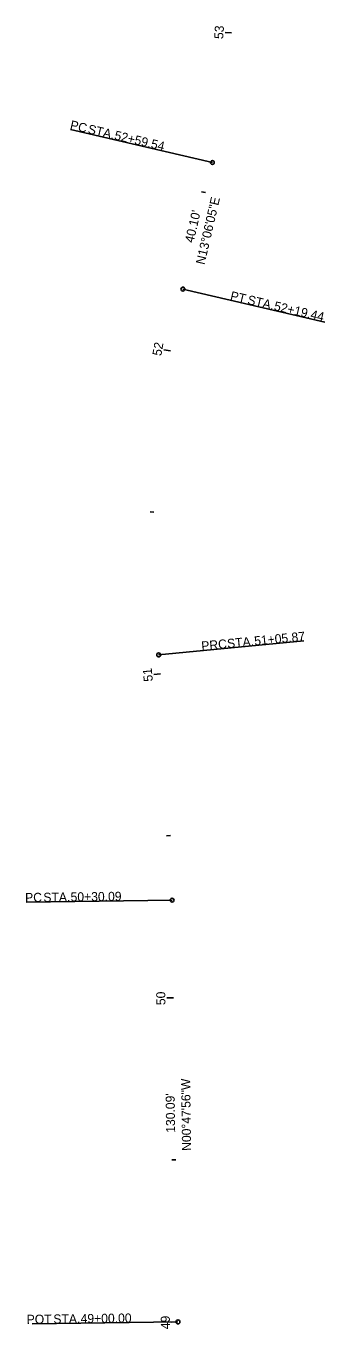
# Model space of a CAD drawing. Extents: x 151837 to 152757, y 329808 to 331516.
# Drawn here: x 152660.8 to 152753.1, y 329807.6 to 330209.5 of the extents above; entities that cross this region are included whole.
import ezdxf

# ---------------------------------------------------------------- set-up
doc = ezdxf.new("R2010")
doc.units = 0
for name, color, linetype in [('DT_X_Break_Line', 7, 'Continuous'), ('DT_X_Contour_Major', 7, 'Continuous'), ('DT_X_Spot_Elev', 7, 'Continuous'), ('DT_X_Void', 7, 'Continuous')]:
    doc.layers.add(name, color=color, linetype=linetype)

msp = doc.modelspace()

# ---------------------------------------------------------------- linework, layer by layer
at = {"layer": 'DT_X_Spot_Elev'}
for p, q in [((152718.34, 330167.4), (152674.52, 330177.6)), ((152709.25, 330128.34), (152753.08, 330118.14)), ((152701.75, 330015.52), (152746.54, 330019.82)), ((152705.9, 329939.87), (152660.91, 329939.24)), ((152707.72, 329809.79), (152662.72, 329809.16))]:
    msp.add_line(p, q, dxfattribs=at)
for centre in [(152718.34, 330167.4), (152709.25, 330128.34), (152701.75, 330015.52), (152705.9, 329939.87), (152707.72, 329809.79)]:
    msp.add_circle(centre, 0.6, dxfattribs=at)
at = {"layer": 'DT_X_Void'}
for p, q in [((152724.29, 330207.37), (152722.3, 330207.5)), ((152716.18, 330158.1), (152715.01, 330158.37)), ((152705.38, 330109.29), (152703.4, 330109.63)), ((152700.3, 330059.59), (152699.1, 330059.63)), ((152702.29, 330009.67), (152700.3, 330009.49)), ((152705.41, 329959.77), (152704.21, 329959.73)), ((152706.32, 329909.78), (152704.32, 329909.75)), ((152707.02, 329859.79), (152705.82, 329859.77)), ((152707.72, 329809.79), (152705.72, 329809.76))]:
    msp.add_line(p, q, dxfattribs=at)

# ---------------------------------------------------------------- texts
at = {"layer": 'DT_X_Break_Line'}
for s, rotation, p in [("40.10'", 76.8985, (152712.5, 330142.46)), ("130.09'", 90.799, (152706.86, 329868.15))]:
    msp.add_text(s, height=2.8, rotation=rotation, dxfattribs=at).set_placement(p)
at = {"layer": 'DT_X_Contour_Major'}
for s, rotation, p in [('N13°06\'05"E', 76.8985, (152715.9, 330135.71)), ('N00°47\'56"W', 90.799, (152711.78, 329862.58))]:
    msp.add_text(s, height=2.8, rotation=rotation, dxfattribs=at).set_placement(p)
at = {"layer": 'DT_X_Spot_Elev'}
for s, rotation, p in [('PC', 346.8985, (152674.23, 330177.71)), (' STA. ', 346.8985, (152678.7, 330176.67)), ('52+59.54', 346.8985, (152687.91, 330174.52)), ('PT', 346.8985, (152723.66, 330125.02)), (' STA. ', 346.8985, (152727.96, 330124.02)), ('52+19.44', 346.8985, (152737.17, 330121.88)), ('PRC', 5.4894, (152715.06, 330016.84)), (' STA. ', 5.4894, (152721.97, 330017.5)), ('51+05.87', 5.4894, (152731.38, 330018.41)), ('PC', 0.799, (152660.56, 329939.28)), (' STA. ', 0.799, (152665.15, 329939.34)), ('50+30.09', 0.799, (152674.6, 329939.47)), ('POT', 0.799, (152661.04, 329809.18)), (' STA. ', 0.799, (152668.24, 329809.28)), ('49+00.00', 0.799, (152677.69, 329809.41))]:
    msp.add_text(s, height=2.8, rotation=rotation, dxfattribs=at).set_placement(p)
at = {"layer": 'DT_X_Void'}
for s, rotation, p in [('53', 86.1706, (152721.66, 330205.39)), ('52', 80.0807, (152702.54, 330107.59)), ('51', 95.1259, (152699.98, 330007.42)), ('50', 90.799, (152703.85, 329907.52)), ('49', 90.799, (152705.25, 329807.56))]:
    msp.add_text(s, height=2.8, rotation=rotation, dxfattribs=at).set_placement(p)

doc.saveas('drawing.dxf')
